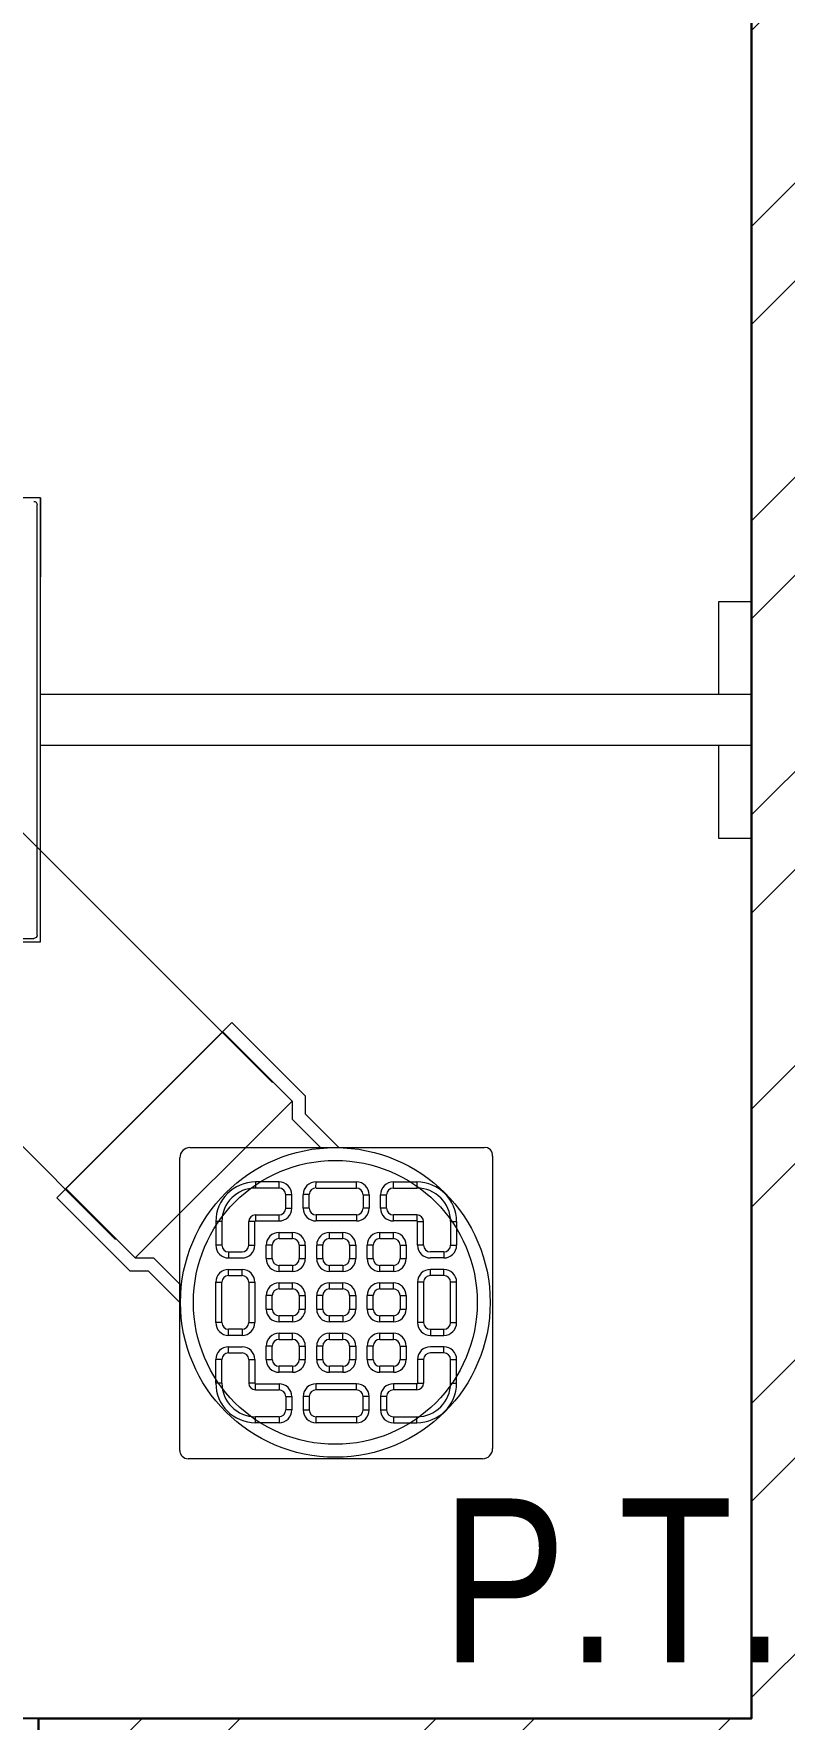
# Model space of a CAD drawing. Header units: inches. Extents: x 3133 to 3721, y -16790 to -15753.
# Drawn here: x 3494.89 to 3508.42, y -16014.82 to -15984.44 of the extents above; entities that cross this region are included whole.
import ezdxf

# ---------------------------------------------------------------- set-up
doc = ezdxf.new("R2010")
doc.units = ezdxf.units.IN
doc.header["$LTSCALE"] = 25
doc.header["$MEASUREMENT"] = 0
for name, color, linetype, lineweight in [('C.P. Fitting', 2, 'Continuous', 13), ('PP-WWP', 3, 'Continuous', 9), ('SDA - Bathroom Fittings & Fixtures', 52, 'Continuous', 5), ('SDA - Brick Wall', 7, 'Continuous', 30), ('SDA - Hatch Lite', 252, 'Continuous', 0)]:
    doc.layers.add(name, color=color, linetype=linetype, lineweight=lineweight)
doc.layers.add('PP-TOILET 2', color=34, linetype='Continuous', true_color=0x994200)
doc.styles.add('arial', font='ARIALN.TTF')

# ---------------------------------------------------------------- blocks, each defined once
blk = doc.blocks.new('radse')
at = {"layer": 'C.P. Fitting'}
for p, q in [((2625.103, -25078.772), (2626.656, -25078.772)), ((2628.977, -25092.787), (2628.977, -25078.772)), ((2629.977, -25078.772), (2629.977, -25092.787))]:
    blk.add_line(p, q, dxfattribs=at)
blk.add_lwpolyline([(2625.103, -25070.024), (2633.851, -25070.024), (2633.851, -25078.772), (2625.103, -25078.772)], close=True, dxfattribs=at)
for points in [[(2633.786, -25070.155), (2633.786, -25078.64)], [(2633.72, -25078.706), (2625.235, -25078.706)], [(2629.977, -25092.139), (2631.805, -25092.139), (2631.805, -25092.787), (2627.149, -25092.787), (2627.149, -25092.139), (2628.977, -25092.139)]]:
    blk.add_lwpolyline(points, dxfattribs=at)
for centre, start, end in [((2625.235, -25078.64), 180, 270), ((2633.72, -25078.64), 270, 0)]:
    blk.add_arc(centre, 0.0656, start, end, dxfattribs=at)
blk = doc.blocks.new('PP-P TRAP')
at = {"linetype": 'Continuous'}
for p, q in [((-551.83, 11576.76), (-556.2, 11572.38)), ((-551.83, 11576.76), (-516.88, 11576.76)), ((-516.88, 11493.04), (-516.88, 11576.76)), ((-551.83, 11493.04), (-556.19, 11497.4)), ((-551.83, 11493.04), (-516.88, 11493.04))]:
    blk.add_line(p, q, dxfattribs=at)
at = {"linetype": 'Continuous', "ltscale": 0.005}
for p, q in [((-556.19, 11572.4), (-571.66, 11572.4)), ((-550.02, 11572.4), (-554.38, 11568.04)), ((-550.02, 11497.4), (-550.02, 11572.4)), ((-550.02, 11572.4), (-516.88, 11572.4)), ((-554.38, 11568.04), (-567.72, 11568.04)), ((-554.38, 11501.76), (-568.2, 11501.76)), ((-550.02, 11497.4), (-554.38, 11501.76)), ((-556.19, 11497.4), (-572.26, 11497.4)), ((-550.02, 11497.4), (-516.88, 11497.4))]:
    blk.add_line(p, q, dxfattribs=at)
blk.add_line((-516.88, 11572.4), (-516.88, 11497.4))
for radius in [52.33, 47.97]:
    blk.add_circle((-608.45, 11535.19), radius, dxfattribs=at)
blk = doc.blocks.new('PP-GRATING')
at = {"linetype": 'Continuous'}
for p, q in [((-49.73, 52.85), (49.73, 52.85)), ((-53.14, -49.44), (-53.14, 49.44)), ((52.57, 50.01), (52.57, -48.88)), ((-27.56, 40.69), (-27.56, 38.65)), ((-19.61, 40.69), (-27.56, 40.69)), ((-19.61, 38.65), (-19.61, 40.69)), ((-7.1, 38.65), (-7.1, 40.69)), ((-7.1, 40.69), (6.54, 40.69)), ((6.54, 40.69), (6.54, 38.65)), ((19.04, 40.69), (26.99, 40.69)), ((19.04, 38.65), (19.04, 40.69)), ((26.99, 40.69), (26.99, 38.65)), ((-19.61, 38.65), (-27.56, 38.65)), ((-17.33, 31.83), (-17.33, 36.37)), ((-15.29, 36.37), (-17.33, 36.37)), ((-15.29, 31.83), (-15.29, 36.37)), ((-11.42, 36.37), (-11.42, 31.83)), ((-9.38, 36.37), (-11.42, 36.37)), ((-9.38, 36.37), (-9.38, 31.83)), ((-7.1, 38.65), (6.54, 38.65)), ((8.81, 31.83), (8.81, 36.37)), ((10.85, 36.37), (8.81, 36.37)), ((10.85, 31.83), (10.85, 36.37)), ((14.72, 31.83), (14.72, 36.37)), ((14.72, 36.37), (16.77, 36.37)), ((16.77, 31.83), (16.77, 36.37)), ((19.04, 38.65), (26.99, 38.65)), ((-27.56, 29.55), (-27.56, 27.51)), ((-27.56, 29.55), (-19.61, 29.55)), ((-19.61, 27.51), (-19.61, 29.55)), ((-17.33, 31.83), (-15.29, 31.83)), ((-11.42, 31.83), (-9.38, 31.83)), ((-7.1, 29.55), (6.54, 29.55)), ((-7.1, 29.55), (-7.1, 27.51)), ((6.54, 29.55), (6.54, 27.51)), ((8.81, 31.83), (10.85, 31.83)), ((16.77, 31.83), (14.72, 31.83)), ((26.99, 29.55), (19.04, 29.55)), ((19.04, 27.51), (19.04, 29.55)), ((26.99, 29.55), (26.99, 27.51)), ((-38.93, 27.28), (-40.98, 27.28)), ((-40.98, 27.28), (-40.98, 19.32)), ((-38.93, 27.28), (-38.93, 19.32)), ((-29.84, 19.32), (-29.84, 27.28)), ((-27.79, 27.28), (-29.84, 27.28)), ((-27.79, 19.32), (-27.79, 27.28)), ((-27.56, 27.51), (-19.61, 27.51)), ((-19.61, 23.64), (-15.06, 23.64)), ((-19.61, 21.6), (-19.61, 23.64)), ((-15.06, 23.64), (-15.06, 21.6)), ((-7.1, 27.51), (6.54, 27.51)), ((-2.56, 23.64), (1.99, 23.64)), ((-2.56, 21.6), (-2.56, 23.64)), ((1.99, 23.64), (1.99, 21.6)), ((14.49, 23.64), (19.04, 23.64)), ((14.49, 21.6), (14.49, 23.64)), ((26.99, 27.51), (19.04, 27.51)), ((19.04, 23.64), (19.04, 21.6)), ((27.22, 19.32), (27.22, 27.28)), ((27.22, 27.28), (29.27, 27.28)), ((29.27, 19.32), (29.27, 27.28)), ((38.36, 27.28), (38.36, 19.32)), ((38.36, 27.28), (40.41, 27.28)), ((40.41, 27.28), (40.41, 19.32)), ((-38.93, 19.32), (-40.98, 19.32)), ((-29.84, 19.32), (-27.79, 19.32)), ((-23.93, 14.78), (-23.93, 19.32)), ((-21.88, 19.32), (-23.93, 19.32)), ((-21.88, 14.78), (-21.88, 19.32)), ((-19.61, 21.6), (-15.06, 21.6)), ((-12.79, 19.32), (-12.79, 14.78)), ((-10.74, 19.32), (-12.79, 19.32)), ((-10.74, 19.32), (-10.74, 14.78)), ((-6.88, 14.78), (-6.88, 19.32)), ((-4.83, 19.32), (-6.88, 19.32)), ((-4.83, 14.78), (-4.83, 19.32)), ((-2.56, 21.6), (1.99, 21.6)), ((4.26, 19.32), (4.26, 14.78)), ((6.31, 19.32), (4.26, 19.32)), ((6.31, 19.32), (6.31, 14.78)), ((10.17, 14.78), (10.17, 19.32)), ((12.22, 19.32), (10.17, 19.32)), ((12.22, 14.78), (12.22, 19.32)), ((14.49, 21.6), (19.04, 21.6)), ((21.31, 19.32), (21.31, 14.78)), ((23.36, 19.32), (21.31, 19.32)), ((23.36, 19.32), (23.36, 14.78)), ((29.27, 19.32), (27.22, 19.32)), ((38.36, 19.32), (40.41, 19.32)), ((-36.66, 17.05), (-32.11, 17.05)), ((-36.66, 17.05), (-36.66, 15)), ((-36.66, 15), (-32.11, 15)), ((-21.88, 14.78), (-23.93, 14.78)), ((-15.06, 12.5), (-19.61, 12.5)), ((-19.61, 12.5), (-19.61, 10.46)), ((-15.06, 12.5), (-15.06, 10.46)), ((-12.79, 14.78), (-10.74, 14.78)), ((-4.83, 14.78), (-6.88, 14.78)), ((1.99, 12.5), (-2.56, 12.5)), ((-2.56, 12.5), (-2.56, 10.46)), ((1.99, 12.5), (1.99, 10.46)), ((4.26, 14.78), (6.31, 14.78)), ((12.22, 14.78), (10.17, 14.78)), ((19.04, 12.5), (14.49, 12.5)), ((14.49, 12.5), (14.49, 10.46)), ((19.04, 12.5), (19.04, 10.46)), ((21.31, 14.78), (23.36, 14.78)), ((36.09, 17.05), (31.54, 17.05)), ((36.09, 15), (31.54, 15)), ((36.09, 17.05), (36.09, 15)), ((-40.98, 6.82), (-40.98, -6.82)), ((-38.93, 6.82), (-40.98, 6.82)), ((-38.93, 6.82), (-38.93, -6.82)), ((-32.11, 11.14), (-36.66, 11.14)), ((-36.66, 11.14), (-36.66, 9.09)), ((-32.11, 9.09), (-36.66, 9.09)), ((-32.11, 9.09), (-32.11, 11.14)), ((-29.84, -6.82), (-29.84, 6.82)), ((-29.84, 6.82), (-27.79, 6.82)), ((-27.79, -6.82), (-27.79, 6.82)), ((-15.06, 10.46), (-19.61, 10.46)), ((-19.61, 6.59), (-15.06, 6.59)), ((-19.61, 4.55), (-19.61, 6.59)), ((-15.06, 6.59), (-15.06, 4.55)), ((1.99, 10.46), (-2.56, 10.46)), ((-2.56, 6.59), (1.99, 6.59)), ((-2.56, 4.55), (-2.56, 6.59)), ((1.99, 6.59), (1.99, 4.55)), ((19.04, 10.46), (14.49, 10.46)), ((14.49, 6.59), (19.04, 6.59)), ((14.49, 4.55), (14.49, 6.59)), ((19.04, 6.59), (19.04, 4.55)), ((27.22, -6.82), (27.22, 6.82)), ((29.27, 6.82), (27.22, 6.82)), ((29.27, -6.82), (29.27, 6.82)), ((31.54, 11.14), (36.09, 11.14)), ((31.54, 9.09), (31.54, 11.14)), ((31.54, 9.09), (36.09, 9.09)), ((36.09, 11.14), (36.09, 9.09)), ((38.36, 6.82), (38.36, -6.82)), ((38.36, 6.82), (40.41, 6.82)), ((40.41, 6.82), (40.41, -6.82)), ((-23.93, -2.27), (-23.93, 2.27)), ((-21.88, 2.27), (-23.93, 2.27)), ((-21.88, -2.27), (-21.88, 2.27)), ((-19.61, 4.55), (-15.06, 4.55)), ((-12.79, 2.27), (-12.79, -2.27)), ((-10.74, 2.27), (-12.79, 2.27)), ((-10.74, 2.27), (-10.74, -2.27)), ((-6.88, -2.27), (-6.88, 2.27)), ((-4.83, 2.27), (-6.88, 2.27)), ((-4.83, -2.27), (-4.83, 2.27)), ((-2.56, 4.55), (1.99, 4.55)), ((4.26, 2.27), (4.26, -2.27)), ((6.31, 2.27), (4.26, 2.27)), ((6.31, 2.27), (6.31, -2.27)), ((10.17, -2.27), (10.17, 2.27)), ((12.22, 2.27), (10.17, 2.27)), ((12.22, -2.27), (12.22, 2.27)), ((14.49, 4.55), (19.04, 4.55)), ((21.31, 2.27), (21.31, -2.27)), ((23.36, 2.27), (21.31, 2.27)), ((23.36, 2.27), (23.36, -2.27)), ((-21.88, -2.27), (-23.93, -2.27)), ((-15.06, -4.55), (-19.61, -4.55)), ((-19.61, -4.55), (-19.61, -6.59)), ((-15.06, -4.55), (-15.06, -6.59)), ((-12.79, -2.27), (-10.74, -2.27)), ((-4.83, -2.27), (-6.88, -2.27)), ((1.99, -4.55), (-2.56, -4.55)), ((-2.56, -4.55), (-2.56, -6.59)), ((1.99, -4.55), (1.99, -6.59)), ((4.26, -2.27), (6.31, -2.27)), ((12.22, -2.27), (10.17, -2.27)), ((19.04, -4.55), (14.49, -4.55)), ((14.49, -4.55), (14.49, -6.59)), ((19.04, -4.55), (19.04, -6.59)), ((21.31, -2.27), (23.36, -2.27)), ((-40.98, -6.82), (-38.93, -6.82)), ((-36.66, -9.09), (-32.11, -9.09)), ((-36.66, -9.09), (-36.66, -11.14)), ((-36.66, -11.14), (-32.11, -11.14)), ((-32.11, -9.09), (-32.11, -11.14)), ((-29.84, -6.82), (-27.79, -6.82)), ((-15.06, -6.59), (-19.61, -6.59)), ((-19.61, -10.46), (-15.06, -10.46)), ((-19.61, -12.5), (-19.61, -10.46)), ((-15.06, -10.46), (-15.06, -12.5)), ((1.99, -6.59), (-2.56, -6.59)), ((-2.56, -10.46), (1.99, -10.46)), ((-2.56, -12.5), (-2.56, -10.46)), ((1.99, -10.46), (1.99, -12.5)), ((19.04, -6.59), (14.49, -6.59)), ((14.49, -10.46), (19.04, -10.46)), ((14.49, -12.5), (14.49, -10.46)), ((19.04, -10.46), (19.04, -12.5)), ((29.27, -6.82), (27.22, -6.82)), ((36.09, -9.09), (31.54, -9.09)), ((31.54, -9.09), (31.54, -11.14)), ((36.09, -11.14), (31.54, -11.14)), ((36.09, -9.09), (36.09, -11.14)), ((40.41, -6.82), (38.36, -6.82)), ((-36.66, -17.05), (-36.66, -15)), ((-36.66, -15), (-32.11, -15)), ((-36.66, -17.05), (-32.11, -17.05)), ((-23.93, -19.32), (-23.93, -14.78)), ((-21.88, -14.78), (-23.93, -14.78)), ((-21.88, -19.32), (-21.88, -14.78)), ((-19.61, -12.5), (-15.06, -12.5)), ((-12.79, -14.78), (-12.79, -19.32)), ((-10.74, -14.78), (-12.79, -14.78)), ((-10.74, -14.78), (-10.74, -19.32)), ((-6.88, -19.32), (-6.88, -14.78)), ((-4.83, -14.78), (-6.88, -14.78)), ((-4.83, -19.32), (-4.83, -14.78)), ((-2.56, -12.5), (1.99, -12.5)), ((4.26, -14.78), (4.26, -19.32)), ((6.31, -14.78), (4.26, -14.78)), ((6.31, -14.78), (6.31, -19.32)), ((10.17, -19.32), (10.17, -14.78)), ((12.22, -14.78), (10.17, -14.78)), ((12.22, -19.32), (12.22, -14.78)), ((14.49, -12.5), (19.04, -12.5)), ((21.31, -14.78), (21.31, -19.32)), ((23.36, -14.78), (21.31, -14.78)), ((23.36, -14.78), (23.36, -19.32)), ((36.09, -15), (31.54, -15)), ((36.09, -17.05), (31.54, -17.05)), ((36.09, -17.05), (36.09, -15)), ((-40.98, -27.28), (-40.98, -19.32)), ((-38.93, -19.32), (-40.98, -19.32)), ((-38.93, -27.28), (-38.93, -19.32)), ((-29.84, -19.32), (-27.79, -19.32)), ((-29.84, -19.32), (-29.84, -27.28)), ((-27.79, -19.32), (-27.79, -27.28)), ((-21.88, -19.32), (-23.93, -19.32)), ((-15.06, -21.6), (-19.61, -21.6)), ((-19.61, -21.6), (-19.61, -23.64)), ((-15.06, -21.6), (-15.06, -23.64)), ((-12.79, -19.32), (-10.74, -19.32)), ((-4.83, -19.32), (-6.88, -19.32)), ((1.99, -21.6), (-2.56, -21.6)), ((-2.56, -21.6), (-2.56, -23.64)), ((1.99, -21.6), (1.99, -23.64)), ((4.26, -19.32), (6.31, -19.32)), ((12.22, -19.32), (10.17, -19.32)), ((19.04, -21.6), (14.49, -21.6)), ((14.49, -21.6), (14.49, -23.64)), ((19.04, -21.6), (19.04, -23.64)), ((21.31, -19.32), (23.36, -19.32)), ((27.22, -19.32), (27.22, -27.28)), ((29.27, -19.32), (27.22, -19.32)), ((29.27, -19.32), (29.27, -27.28)), ((38.36, -19.32), (40.41, -19.32)), ((38.36, -27.28), (38.36, -19.32)), ((40.41, -27.28), (40.41, -19.32)), ((-38.93, -27.28), (-40.98, -27.28)), ((-27.79, -27.28), (-29.84, -27.28)), ((-27.56, -27.51), (-19.61, -27.51)), ((-27.56, -29.55), (-27.56, -27.51)), ((-15.06, -23.64), (-19.61, -23.64)), ((-19.61, -27.51), (-19.61, -29.55)), ((-7.1, -27.51), (6.54, -27.51)), ((-7.1, -29.55), (-7.1, -27.51)), ((1.99, -23.64), (-2.56, -23.64)), ((6.54, -29.55), (6.54, -27.51)), ((19.04, -23.64), (14.49, -23.64)), ((26.99, -27.51), (19.04, -27.51)), ((19.04, -27.51), (19.04, -29.55)), ((26.99, -29.55), (26.99, -27.51)), ((27.22, -27.28), (29.27, -27.28)), ((38.36, -27.28), (40.41, -27.28)), ((-27.56, -29.55), (-19.61, -29.55)), ((-17.33, -31.83), (-17.33, -36.37)), ((-17.33, -31.83), (-15.29, -31.83)), ((-15.29, -31.83), (-15.29, -36.37)), ((-11.42, -36.37), (-11.42, -31.83)), ((-11.42, -31.83), (-9.38, -31.83)), ((-9.38, -36.37), (-9.38, -31.83)), ((-7.1, -29.55), (6.54, -29.55)), ((8.81, -31.83), (8.81, -36.37)), ((8.81, -31.83), (10.85, -31.83)), ((10.85, -31.83), (10.85, -36.37)), ((14.72, -31.83), (14.72, -36.37)), ((16.77, -31.83), (14.72, -31.83)), ((16.77, -31.83), (16.77, -36.37)), ((26.99, -29.55), (19.04, -29.55)), ((-27.56, -40.69), (-27.56, -38.65)), ((-19.61, -38.65), (-27.56, -38.65)), ((-19.61, -38.65), (-19.61, -40.69)), ((-15.29, -36.37), (-17.33, -36.37)), ((-9.38, -36.37), (-11.42, -36.37)), ((6.54, -38.65), (-7.1, -38.65)), ((-7.1, -38.65), (-7.1, -40.69)), ((6.55, -38.68), (6.54, -40.73)), ((8.83, -36.42), (10.88, -36.43)), ((14.72, -36.37), (16.77, -36.37)), ((19.04, -38.65), (19.04, -40.69)), ((19.04, -38.65), (26.99, -38.65)), ((26.99, -40.69), (26.99, -38.65)), ((-19.61, -40.69), (-27.56, -40.69)), ((6.54, -40.69), (-7.1, -40.69)), ((19.04, -40.69), (26.99, -40.69)), ((49.16, -52.29), (-50.3, -52.29))]:
    blk.add_line(p, q, dxfattribs=at)
for centre, radius, start, end in [((-49.73, 49.44), 3.41, 90, 180), ((49.73, 50.01), 2.84, 360, 90), ((-27.56, 27.28), 13.41, 90, 180), ((-19.61, 36.37), 4.32, 360, 90), ((-7.1, 36.37), 4.32, 90, 180), ((6.54, 36.37), 4.32, 360, 90), ((19.04, 36.37), 4.32, 90, 180), ((26.99, 27.28), 13.41, 0, 90), ((-27.56, 27.28), 11.37, 90, 180), ((-19.61, 36.37), 2.27, 360, 90), ((-7.1, 36.37), 2.27, 90, 180), ((6.54, 36.37), 2.27, 360, 90), ((19.04, 36.37), 2.27, 90, 180), ((26.99, 27.28), 11.37, 0, 90), ((-27.56, 27.28), 2.27, 90, 180), ((-19.61, 31.83), 4.32, 270, 360), ((-19.61, 31.83), 2.27, 270, 360), ((-7.1, 31.83), 4.32, 180, 270), ((-7.1, 31.83), 2.27, 180, 270), ((6.54, 31.83), 4.32, 270, 360), ((6.54, 31.83), 2.27, 270, 360), ((19.04, 31.83), 4.32, 180, 270), ((19.04, 31.83), 2.27, 180, 270), ((26.99, 27.28), 2.27, 0, 90), ((-27.56, 27.28), 0.227, 90, 180), ((-19.61, 19.32), 4.32, 90, 180), ((-15.06, 19.32), 4.32, 360, 90), ((-2.56, 19.32), 4.32, 90, 180), ((1.99, 19.32), 4.32, 360, 90), ((14.49, 19.32), 4.32, 90, 180), ((19.04, 19.32), 4.32, 360, 90), ((26.99, 27.28), 0.227, 0, 90), ((-36.66, 19.32), 4.32, 180, 270), ((-36.66, 19.32), 2.27, 180, 270), ((-32.11, 19.32), 4.32, 270, 360), ((-32.11, 19.32), 2.27, 270, 360), ((-19.61, 19.32), 2.27, 90, 180), ((-19.61, 19.32), 2.27, 90, 180), ((-15.06, 19.32), 2.27, 360, 90), ((-2.56, 19.32), 2.27, 90, 180), ((-2.56, 19.32), 2.27, 90, 180), ((1.99, 19.32), 2.27, 360, 90), ((14.49, 19.32), 2.27, 90, 180), ((19.04, 19.32), 2.27, 360, 90), ((31.54, 19.32), 4.32, 180, 270), ((31.54, 19.32), 2.27, 180, 270), ((36.09, 19.32), 2.27, 270, 0), ((36.09, 19.32), 4.32, 270, 0), ((-19.61, 14.78), 4.32, 180, 270), ((-19.61, 14.78), 2.27, 180, 270), ((-15.06, 14.78), 2.27, 270, 360), ((-15.06, 14.78), 4.32, 270, 0), ((-2.56, 14.78), 4.32, 180, 270), ((-2.56, 14.78), 2.27, 180, 270), ((1.99, 14.78), 2.27, 270, 0), ((1.99, 14.78), 4.32, 270, 0), ((14.49, 14.78), 4.32, 180, 270), ((14.49, 14.78), 2.27, 180, 270), ((19.04, 14.78), 2.27, 270, 0), ((19.04, 14.78), 4.32, 270, 0), ((-36.66, 6.82), 4.32, 90, 180), ((-36.66, 6.82), 2.27, 90, 180), ((-32.11, 6.82), 4.32, 360, 90), ((-32.11, 6.82), 2.27, 360, 90), ((-19.61, 2.27), 4.32, 90, 180), ((-15.06, 2.27), 4.32, 360, 90), ((-2.56, 2.27), 4.32, 90, 180), ((1.99, 2.27), 4.32, 360, 90), ((14.49, 2.27), 4.32, 90, 180), ((19.04, 2.27), 4.32, 360, 90), ((31.54, 6.82), 4.32, 90, 180), ((31.54, 6.82), 2.27, 90, 180), ((36.09, 6.82), 4.32, 360, 90), ((36.09, 6.82), 2.27, 360, 90), ((-19.61, 2.27), 2.27, 90, 180), ((-19.61, 2.27), 2.27, 90, 180), ((-15.06, 2.27), 2.27, 360, 90), ((-2.56, 2.27), 2.27, 90, 180), ((-2.56, 2.27), 2.27, 90, 180), ((1.99, 2.27), 2.27, 360, 90), ((14.49, 2.27), 2.27, 90, 180), ((14.49, 2.27), 2.27, 90, 180), ((19.04, 2.27), 2.27, 360, 90), ((-19.61, -2.27), 4.32, 180, 270), ((-19.61, -2.27), 2.27, 180, 270), ((-15.06, -2.27), 2.27, 270, 360), ((-15.06, -2.27), 4.32, 270, 0), ((-2.56, -2.27), 4.32, 180, 270), ((-2.56, -2.27), 2.27, 180, 270), ((1.99, -2.27), 2.27, 270, 0), ((1.99, -2.27), 4.32, 270, 0), ((14.49, -2.27), 4.32, 180, 270), ((14.49, -2.27), 2.27, 180, 270), ((19.04, -2.27), 2.27, 270, 0), ((19.04, -2.27), 4.32, 270, 0), ((-36.66, -6.82), 4.32, 180, 270), ((-36.66, -6.82), 2.27, 180, 270), ((-32.11, -6.82), 4.32, 270, 360), ((-32.11, -6.82), 2.27, 270, 360), ((-19.61, -14.78), 4.32, 90, 180), ((-15.06, -14.78), 4.32, 360, 90), ((-2.56, -14.78), 4.32, 90, 180), ((1.99, -14.78), 4.32, 360, 90), ((14.49, -14.78), 4.32, 90, 180), ((19.04, -14.78), 4.32, 360, 90), ((31.54, -6.82), 4.32, 180, 270), ((31.54, -6.82), 2.27, 180, 270), ((36.09, -6.82), 2.27, 270, 0), ((36.09, -6.82), 4.32, 270, 0), ((-36.66, -19.32), 4.32, 90, 180), ((-36.66, -19.32), 2.27, 90, 180), ((-32.11, -19.32), 4.32, 360, 90), ((-32.11, -19.32), 2.27, 360, 90), ((-19.61, -14.78), 2.27, 90, 180), ((-19.61, -14.78), 2.27, 90, 180), ((-15.06, -14.78), 2.27, 360, 90), ((-2.56, -14.78), 2.27, 90, 180), ((-2.56, -14.78), 2.27, 90, 180), ((1.99, -14.78), 2.27, 360, 90), ((14.49, -14.78), 2.27, 90, 180), ((14.49, -14.78), 2.27, 90, 180), ((19.04, -14.78), 2.27, 360, 90), ((31.54, -19.32), 4.32, 90, 180), ((31.54, -19.32), 2.27, 90, 180), ((36.09, -19.32), 4.32, 360, 90), ((36.09, -19.32), 2.27, 360, 90), ((-19.61, -19.32), 4.32, 180, 270), ((-19.61, -19.32), 2.27, 180, 270), ((-15.06, -19.32), 2.27, 270, 360), ((-15.06, -19.32), 4.32, 270, 0), ((-2.56, -19.32), 4.32, 180, 270), ((-2.56, -19.32), 2.27, 180, 270), ((1.99, -19.32), 2.27, 270, 0), ((1.99, -19.32), 4.32, 270, 0), ((14.49, -19.32), 4.32, 180, 270), ((14.49, -19.32), 2.27, 180, 270), ((19.04, -19.32), 2.27, 270, 0), ((19.04, -19.32), 4.32, 270, 0), ((-27.56, -27.28), 13.41, 180, 270), ((-27.56, -27.28), 11.37, 180, 270), ((-27.56, -27.28), 2.27, 180, 270), ((-27.56, -27.28), 0.227, 180, 270), ((-19.61, -31.83), 4.32, 360, 90), ((-7.1, -31.83), 4.32, 90, 180), ((6.54, -31.83), 4.32, 360, 90), ((19.04, -31.83), 4.32, 90, 180), ((26.99, -27.28), 2.27, 270, 360), ((26.99, -27.28), 0.227, 270, 360), ((26.99, -27.28), 13.41, 270, 360), ((26.99, -27.28), 11.37, 270, 360), ((-19.61, -31.83), 2.27, 360, 90), ((-7.1, -31.83), 2.27, 90, 180), ((6.54, -31.83), 2.27, 360, 90), ((19.04, -31.83), 2.27, 90, 180), ((-19.61, -36.37), 4.32, 270, 0), ((-19.61, -36.37), 2.27, 270, 0), ((-7.1, -36.37), 4.32, 180, 270), ((-7.1, -36.37), 2.27, 180, 270), ((6.56, -36.41), 4.32, 269.679, 359.679), ((6.56, -36.41), 2.27, 269.679, 359.679), ((19.04, -36.37), 4.32, 180, 270), ((19.04, -36.37), 2.27, 180, 270), ((-50.67, -49.82), 2.49, 171.2591, 278.7567), ((49.16, -48.88), 3.41, 270, 360)]:
    blk.add_arc(centre, radius, start, end, dxfattribs=at)

msp = doc.modelspace()

# ---------------------------------------------------------------- hatches: boundary and pattern name
at = {"layer": 'SDA - Hatch Lite'}
h = msp.add_hatch(dxfattribs=at)
h.set_pattern_fill('ANSI32', color=256, scale=10)
h.set_pattern_definition([(45, (3081.9256, -16917.6346), (-2.65165, 2.65165), []), (45, (3083.6934, -16917.6346), (-2.65165, 2.65165), [])])
h.paths.add_polyline_path([(3512.356, -15941.366), (3507.829, -15941.366), (3507.829, -16014.811), (3494.976, -16014.811), (3494.976, -16019.339), (3507.829, -16019.339), (3507.829, -16081.689), (3512.356, -16081.689)])
h.paths.add_polyline_path([(3555.856, -16086.216), (3555.856, -16090.744), (3637.947, -16090.744), (3637.947, -16086.216)])

# ---------------------------------------------------------------- linework, layer by layer
at = {"layer": 'PP-TOILET 2'}
msp.add_lwpolyline([(3433.813, -15941.366), (3507.829, -15941.366), (3507.829, -16014.811), (3433.813, -16014.811)], close=True, dxfattribs=at)
at = {"layer": 'PP-WWP'}
for p, q in [((3499.194, -16003.346), (3487.107, -15991.258)), ((3496.365, -16006.175), (3484.279, -15994.086))]:
    msp.add_line(p, q, dxfattribs=at)
at = {"layer": 'SDA - Brick Wall'}
for p, q in [((3507.829, -16014.811), (3507.829, -15941.366)), ((3494.976, -16014.811), (3507.829, -16014.811)), ((3494.976, -16019.339), (3494.976, -16014.811))]:
    msp.add_line(p, q, dxfattribs=at)

# ---------------------------------------------------------------- block references
at = {"layer": 'PP-WWP', "xscale": 0.05333333333333334, "yscale": 0.05333333333333334}
for name, p, rotation in [('PP-P TRAP', (3912.432, -15549.372), 134.9962197398661), ('PP-GRATING', (3500.329, -16007.31), -180)]:
    msp.add_blockref(name, p, dxfattribs=dict(at, rotation=rotation))
at = {"layer": 'SDA - Bathroom Fittings & Fixtures', "xscale": -0.914509067789756, "yscale": 0.914509067789756, "zscale": 0.9145090677897563, "rotation": 90.00000131917245}
msp.add_blockref('radse', (-19439.753, -13592.131), dxfattribs=at)

# ---------------------------------------------------------------- texts
at = {"layer": 'PP-WWP', "insert": (3505.339, -16012.321), "char_height": 2.9528, "attachment_point": 5, "style": 'arial'}
msp.add_mtext('P.T.', dxfattribs=at)

doc.saveas('drawing.dxf')
